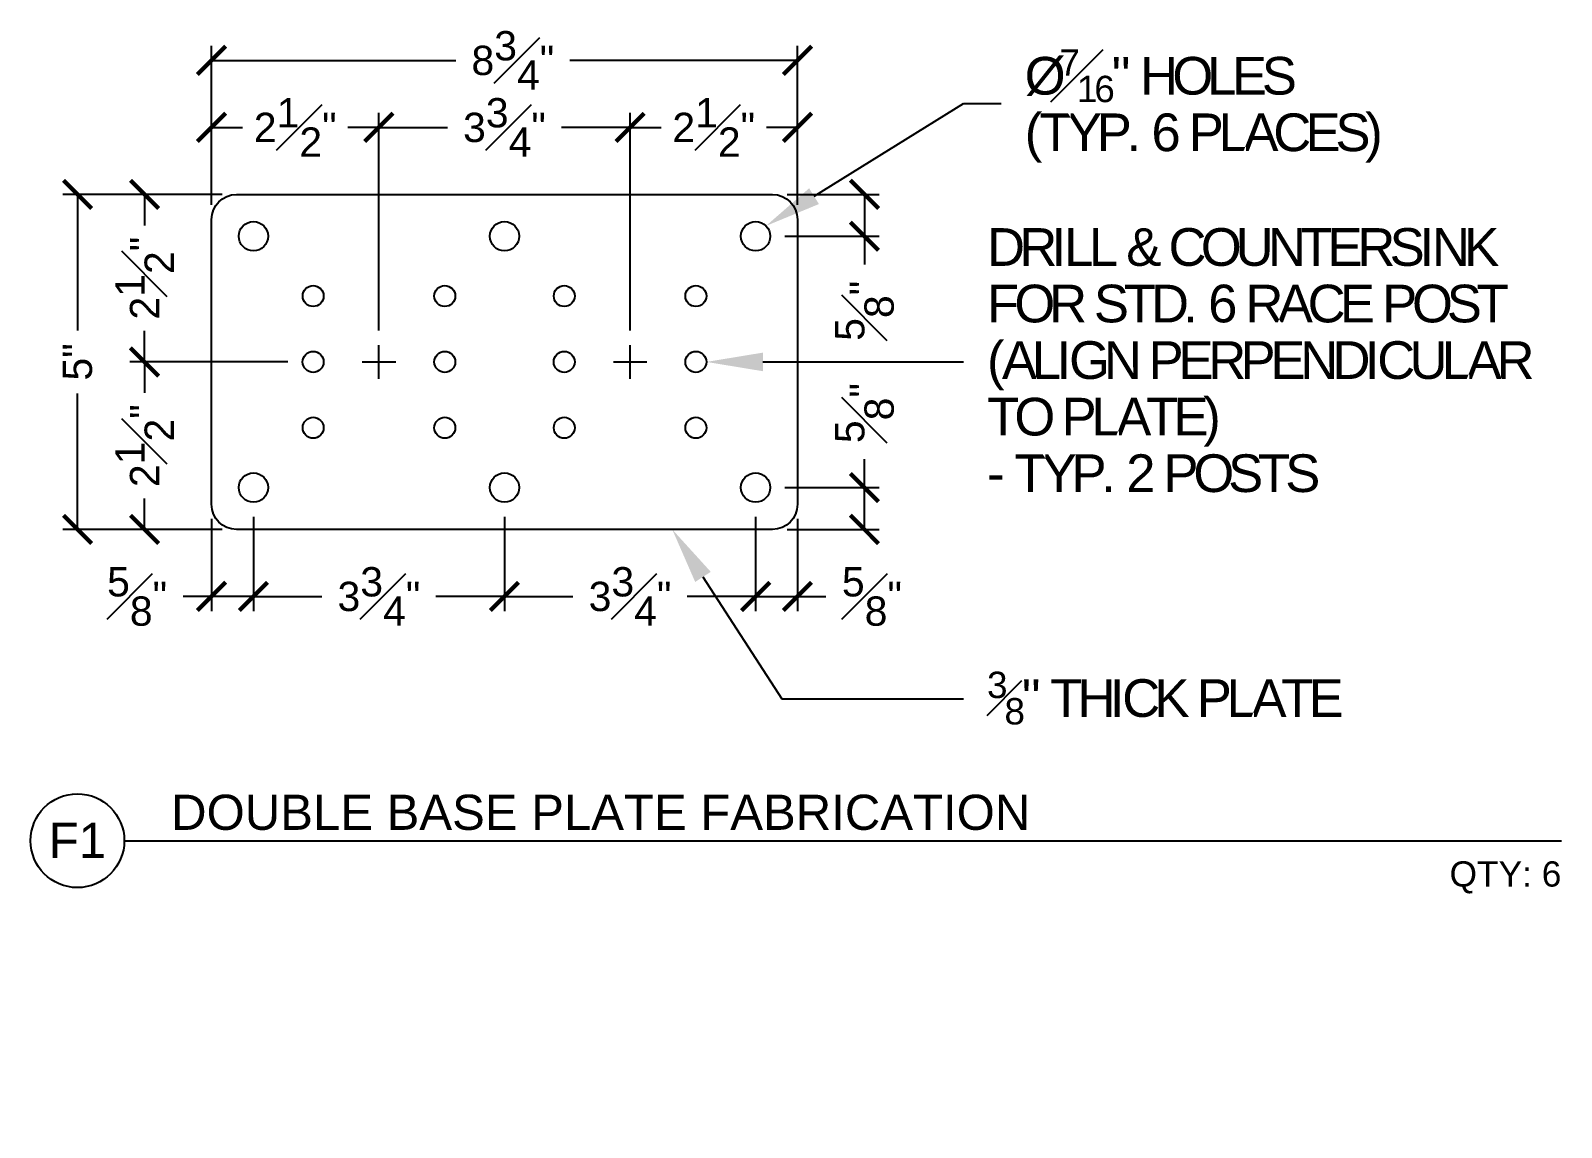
# Model space of a CAD drawing. Header units: inches. Extents: x -333 to 1223, y -450 to 45.
# Drawn here: x 355.62 to 378.48, y -102.91 to -86.54 of the extents above; entities that cross this region are included whole.
import ezdxf
from ezdxf import colors
from ezdxf.entities.mleader import LeaderData, LeaderLine
from ezdxf.enums import TextEntityAlignment as Align
from ezdxf.math import Vec2, Vec3

# ---------------------------------------------------------------- set-up
doc = ezdxf.new("R2010")
doc.units = ezdxf.units.IN
doc.header["$MEASUREMENT"] = 0
doc.layers.get('Defpoints').update_dxf_attribs({"color": 85})
for name, color, linetype in [('Detail', 251, 'Continuous'), ('Dims', 1, 'Continuous'), ('Dims @ 1', 1, 'Continuous'), ('NOTES', 7, 'Continuous'), ('TITLE-CALLOUT', 30, 'Continuous')]:
    doc.layers.add(name, color=color, linetype=linetype)
doc.styles.get("Standard").update_dxf_attribs({"font": 'arial.ttf'})
doc.dimstyles.new('Arch2', dxfattribs={"dimtxt": 3.5, "dimasz": 3.375, "dimexe": 1.75, "dimexo": 1.75, "dimgap": 1.75, "dimtad": 0, "dimdec": 4, "dimzin": 0, "dimdsep": 46, "dimlunit": 4, "dimtxsty": 'Standard', "dimblk": 'ARCHTICK', "dimcen": 0, "dimclrd": 256, "dimclre": 256, "dimclrt": 7, "dimadec": 1, "dimazin": 3, "dimtfac": 1, "dimtdec": 4, "dimtofl": 0, "dimtmove": 0, "dimatfit": 3, "dimfxl": 0.18, "dimfrac": 1, "dimtolj": 1, "dimtzin": 0, "dimlwd": -1, "dimlwe": -1, "dimarcsym": 0})

# ---------------------------------------------------------------- blocks, each defined once
blk = doc.blocks.new('*U540')
at = {"layer": 'TITLE-CALLOUT'}
blk.add_line((0, 0), (69.937, 0), dxfattribs=at)
blk.add_circle((-2.28, 0), 2.28, dxfattribs=at)
at = {"layer": 'NOTES', "flags": 8}
blk.add_attdef('VIEWNAME', text='', height=1.71, dxfattribs=at).set_placement((2.279, 0.016), align=Align.BOTTOM_LEFT)
blk.add_attdef('#', text='', height=1.71, dxfattribs=at).set_placement((-2.281, 0.016), align=Align.MIDDLE_CENTER)
blk.add_attdef('VPSCALE', text='', height=1.23, dxfattribs=at).set_placement((69.937, -1.001), align=Align.TOP_RIGHT)
blk = doc.blocks.new('_ArchTick')
at = {"color": 0, "linetype": 'ByBlock', "const_width": 0.15}
blk.add_lwpolyline([(-0.5, -0.5), (0.5, 0.5)], dxfattribs=at)
blk = doc.blocks.new('*D542')
at = {"layer": 'Defpoints', "color": 0, "transparency": 16777216}
for p in [(360.82, -87.988), (358.32, -89.363), (360.82, -91.238)]:
    blk.add_point(p, dxfattribs=at)
at = {"layer": 'Dims', "transparency": 16777216}
for p, q in [((358.32, -89.144), (358.32, -87.769)), ((360.82, -91.019), (360.82, -87.769)), ((358.32, -87.988), (358.783, -87.988)), ((360.82, -87.988), (360.357, -87.988))]:
    blk.add_line(p, q, dxfattribs=at)
at = {"layer": 'Dims', "transparency": 16777216, "xscale": 0.421875, "yscale": 0.421875, "zscale": 0.421875, "rotation": 180}
blk.add_blockref('_ArchTick', (358.32, -87.988), dxfattribs=at)
at = {"layer": 'Dims', "transparency": 16777216, "xscale": 0.421875, "yscale": 0.421875, "zscale": 0.421875}
blk.add_blockref('_ArchTick', (360.82, -87.988), dxfattribs=at)
at = {"layer": 'Dims', "color": 7, "transparency": 16777216, "insert": (359.57, -87.988), "char_height": 0.4375, "attachment_point": 5}
blk.add_mtext('\\A1;2{\\H1.000000x;\\S1#2;}"', dxfattribs=at)
blk = doc.blocks.new('*D543')
at = {"layer": 'Defpoints', "color": 0, "transparency": 16777216}
for p in [(364.57, -87.988), (360.82, -91.238), (364.57, -91.238)]:
    blk.add_point(p, dxfattribs=at)
at = {"layer": 'Dims', "transparency": 16777216}
for p, q in [((360.82, -91.019), (360.82, -87.769)), ((364.57, -91.019), (364.57, -87.769)), ((360.82, -87.988), (361.843, -87.988)), ((364.57, -87.988), (363.547, -87.988))]:
    blk.add_line(p, q, dxfattribs=at)
at = {"layer": 'Dims', "transparency": 16777216, "xscale": 0.421875, "yscale": 0.421875, "zscale": 0.421875, "rotation": 180}
blk.add_blockref('_ArchTick', (360.82, -87.988), dxfattribs=at)
at = {"layer": 'Dims', "transparency": 16777216, "xscale": 0.421875, "yscale": 0.421875, "zscale": 0.421875}
blk.add_blockref('_ArchTick', (364.57, -87.988), dxfattribs=at)
at = {"layer": 'Dims', "color": 7, "transparency": 16777216, "insert": (362.695, -87.988), "char_height": 0.4375, "attachment_point": 5}
blk.add_mtext('\\A1;3{\\H1.000000x;\\S3#4;}"', dxfattribs=at)
blk = doc.blocks.new('*D544')
at = {"layer": 'Defpoints', "color": 0, "transparency": 16777216}
for p in [(367.07, -87.988), (367.07, -89.363), (364.57, -91.238)]:
    blk.add_point(p, dxfattribs=at)
at = {"layer": 'Dims', "transparency": 16777216}
for p, q in [((364.57, -91.019), (364.57, -87.769)), ((367.07, -89.144), (367.07, -87.769)), ((364.57, -87.988), (365.033, -87.988)), ((367.07, -87.988), (366.607, -87.988))]:
    blk.add_line(p, q, dxfattribs=at)
at = {"layer": 'Dims', "transparency": 16777216, "xscale": 0.421875, "yscale": 0.421875, "zscale": 0.421875, "rotation": 180}
blk.add_blockref('_ArchTick', (364.57, -87.988), dxfattribs=at)
at = {"layer": 'Dims', "transparency": 16777216, "xscale": 0.421875, "yscale": 0.421875, "zscale": 0.421875}
blk.add_blockref('_ArchTick', (367.07, -87.988), dxfattribs=at)
at = {"layer": 'Dims', "color": 7, "transparency": 16777216, "insert": (365.82, -87.988), "char_height": 0.4375, "attachment_point": 5}
blk.add_mtext('\\A1;2{\\H1.000000x;\\S1#2;}"', dxfattribs=at)
blk = doc.blocks.new('*D545')
at = {"layer": 'Defpoints', "color": 0, "transparency": 16777216}
for p in [(367.07, -86.988), (358.32, -89.363), (367.07, -89.363)]:
    blk.add_point(p, dxfattribs=at)
at = {"layer": 'Dims', "transparency": 16777216}
for p, q in [((358.32, -89.144), (358.32, -86.769)), ((367.07, -89.144), (367.07, -86.769)), ((358.32, -86.988), (361.968, -86.988)), ((367.07, -86.988), (363.673, -86.988))]:
    blk.add_line(p, q, dxfattribs=at)
at = {"layer": 'Dims', "transparency": 16777216, "xscale": 0.421875, "yscale": 0.421875, "zscale": 0.421875, "rotation": 180}
blk.add_blockref('_ArchTick', (358.32, -86.988), dxfattribs=at)
at = {"layer": 'Dims', "transparency": 16777216, "xscale": 0.421875, "yscale": 0.421875, "zscale": 0.421875}
blk.add_blockref('_ArchTick', (367.07, -86.988), dxfattribs=at)
at = {"layer": 'Dims', "color": 7, "transparency": 16777216, "insert": (362.82, -86.988), "char_height": 0.4375, "attachment_point": 5}
blk.add_mtext('\\A1;8{\\H1.000000x;\\S3#4;}"', dxfattribs=at)
blk = doc.blocks.new('*D546')
at = {"layer": 'Defpoints', "color": 0, "transparency": 16777216}
for p in [(357.32, -91.488), (359.681, -91.488), (358.695, -93.988)]:
    blk.add_point(p, dxfattribs=at)
at = {"layer": 'Dims', "transparency": 16777216}
for p, q in [((359.462, -91.488), (357.102, -91.488)), ((357.32, -91.488), (357.32, -91.951)), ((357.32, -93.988), (357.32, -93.525)), ((358.477, -93.988), (357.102, -93.988))]:
    blk.add_line(p, q, dxfattribs=at)
at = {"layer": 'Dims', "transparency": 16777216, "xscale": 0.421875, "yscale": 0.421875, "zscale": 0.421875}
for p, rotation in [((357.32, -91.488), 90), ((357.32, -93.988), 270)]:
    blk.add_blockref('_ArchTick', p, dxfattribs=dict(at, rotation=rotation))
at = {"layer": 'Dims', "color": 7, "transparency": 16777216, "insert": (357.32, -92.738), "char_height": 0.4375, "attachment_point": 5, "rotation": 90}
blk.add_mtext('\\A1;2{\\H1.000000x;\\S1#2;}"', dxfattribs=at)
blk = doc.blocks.new('*D547')
at = {"layer": 'Defpoints', "color": 0, "transparency": 16777216}
for p in [(357.32, -88.988), (358.695, -88.988), (359.681, -91.488)]:
    blk.add_point(p, dxfattribs=at)
at = {"layer": 'Dims', "transparency": 16777216}
for p, q in [((358.477, -88.988), (357.102, -88.988)), ((357.32, -88.988), (357.32, -89.451)), ((357.32, -91.488), (357.32, -91.025)), ((359.462, -91.488), (357.102, -91.488))]:
    blk.add_line(p, q, dxfattribs=at)
at = {"layer": 'Dims', "transparency": 16777216, "xscale": 0.421875, "yscale": 0.421875, "zscale": 0.421875}
for p, rotation in [((357.32, -88.988), 90), ((357.32, -91.488), 270)]:
    blk.add_blockref('_ArchTick', p, dxfattribs=dict(at, rotation=rotation))
at = {"layer": 'Dims', "color": 7, "transparency": 16777216, "insert": (357.32, -90.238), "char_height": 0.4375, "attachment_point": 5, "rotation": 90}
blk.add_mtext('\\A1;2{\\H1.000000x;\\S1#2;}"', dxfattribs=at)
blk = doc.blocks.new('*D541')
at = {"layer": 'Defpoints', "color": 0, "transparency": 16777216}
for p in [(358.695, -88.988), (356.32, -93.988), (358.695, -93.988)]:
    blk.add_point(p, dxfattribs=at)
at = {"layer": 'Dims', "transparency": 16777216}
for p, q in [((358.477, -88.988), (356.102, -88.988)), ((356.32, -88.988), (356.32, -91.018)), ((356.32, -93.988), (356.32, -91.958)), ((358.477, -93.988), (356.102, -93.988))]:
    blk.add_line(p, q, dxfattribs=at)
at = {"layer": 'Dims', "transparency": 16777216, "xscale": 0.421875, "yscale": 0.421875, "zscale": 0.421875}
for p, rotation in [((356.32, -88.988), 90), ((356.32, -93.988), 270)]:
    blk.add_blockref('_ArchTick', p, dxfattribs=dict(at, rotation=rotation))
at = {"layer": 'Dims', "color": 7, "transparency": 16777216, "insert": (356.32, -91.488), "char_height": 0.4375, "attachment_point": 5, "rotation": 90}
blk.add_mtext('\\A1;5"', dxfattribs=at)
blk = doc.blocks.new('*D548')
at = {"layer": 'Defpoints', "color": 0, "transparency": 16777216}
for p in [(358.32, -93.613), (358.945, -93.582), (358.945, -94.988)]:
    blk.add_point(p, dxfattribs=at)
at = {"layer": 'Dims', "transparency": 16777216}
for p, q in [((358.32, -93.832), (358.32, -95.207)), ((358.945, -93.801), (358.945, -95.207)), ((358.32, -94.988), (357.898, -94.988)), ((358.945, -94.988), (358.32, -94.988))]:
    blk.add_line(p, q, dxfattribs=at)
at = {"layer": 'Dims', "transparency": 16777216, "xscale": 0.421875, "yscale": 0.421875, "zscale": 0.421875, "rotation": 180}
blk.add_blockref('_ArchTick', (358.32, -94.988), dxfattribs=at)
at = {"layer": 'Dims', "transparency": 16777216, "xscale": 0.421875, "yscale": 0.421875, "zscale": 0.421875}
blk.add_blockref('_ArchTick', (358.945, -94.988), dxfattribs=at)
at = {"layer": 'Dims', "color": 7, "transparency": 16777216, "insert": (357.209, -94.988), "char_height": 0.4375, "attachment_point": 5}
blk.add_mtext('\\A1;{\\H1.000000x;\\S5#8;}"', dxfattribs=at)
blk = doc.blocks.new('*D549')
at = {"layer": 'Defpoints', "color": 0, "transparency": 16777216}
for p in [(358.945, -93.582), (362.695, -93.582), (362.695, -94.988)]:
    blk.add_point(p, dxfattribs=at)
at = {"layer": 'Dims', "transparency": 16777216}
for p, q in [((358.945, -93.801), (358.945, -95.207)), ((362.695, -93.801), (362.695, -95.207)), ((358.945, -94.988), (359.968, -94.988)), ((362.695, -94.988), (361.672, -94.988))]:
    blk.add_line(p, q, dxfattribs=at)
at = {"layer": 'Dims', "transparency": 16777216, "xscale": 0.421875, "yscale": 0.421875, "zscale": 0.421875, "rotation": 180}
blk.add_blockref('_ArchTick', (358.945, -94.988), dxfattribs=at)
at = {"layer": 'Dims', "transparency": 16777216, "xscale": 0.421875, "yscale": 0.421875, "zscale": 0.421875}
blk.add_blockref('_ArchTick', (362.695, -94.988), dxfattribs=at)
at = {"layer": 'Dims', "color": 7, "transparency": 16777216, "insert": (360.82, -94.988), "char_height": 0.4375, "attachment_point": 5}
blk.add_mtext('\\A1;3{\\H1.000000x;\\S3#4;}"', dxfattribs=at)
blk = doc.blocks.new('*D550')
at = {"layer": 'Defpoints', "color": 0, "transparency": 16777216}
for p in [(362.695, -93.582), (366.445, -93.582), (366.445, -94.988)]:
    blk.add_point(p, dxfattribs=at)
at = {"layer": 'Dims', "transparency": 16777216}
for p, q in [((362.695, -93.801), (362.695, -95.207)), ((366.445, -93.801), (366.445, -95.207)), ((362.695, -94.988), (363.718, -94.988)), ((366.445, -94.988), (365.422, -94.988))]:
    blk.add_line(p, q, dxfattribs=at)
at = {"layer": 'Dims', "transparency": 16777216, "xscale": 0.421875, "yscale": 0.421875, "zscale": 0.421875, "rotation": 180}
blk.add_blockref('_ArchTick', (362.695, -94.988), dxfattribs=at)
at = {"layer": 'Dims', "transparency": 16777216, "xscale": 0.421875, "yscale": 0.421875, "zscale": 0.421875}
blk.add_blockref('_ArchTick', (366.445, -94.988), dxfattribs=at)
at = {"layer": 'Dims', "color": 7, "transparency": 16777216, "insert": (364.57, -94.988), "char_height": 0.4375, "attachment_point": 5}
blk.add_mtext('\\A1;3{\\H1.000000x;\\S3#4;}"', dxfattribs=at)
blk = doc.blocks.new('*D551')
at = {"layer": 'Defpoints', "color": 0, "transparency": 16777216}
for p in [(366.445, -93.582), (367.07, -93.613), (367.07, -94.988)]:
    blk.add_point(p, dxfattribs=at)
at = {"layer": 'Dims', "transparency": 16777216}
for p, q in [((366.445, -93.801), (366.445, -95.207)), ((367.07, -93.832), (367.07, -95.207)), ((366.445, -94.988), (367.07, -94.988)), ((367.07, -94.988), (367.492, -94.988))]:
    blk.add_line(p, q, dxfattribs=at)
at = {"layer": 'Dims', "transparency": 16777216, "xscale": 0.421875, "yscale": 0.421875, "zscale": 0.421875, "rotation": 180}
blk.add_blockref('_ArchTick', (366.445, -94.988), dxfattribs=at)
at = {"layer": 'Dims', "transparency": 16777216, "xscale": 0.421875, "yscale": 0.421875, "zscale": 0.421875}
blk.add_blockref('_ArchTick', (367.07, -94.988), dxfattribs=at)
at = {"layer": 'Dims', "color": 7, "transparency": 16777216, "insert": (368.182, -94.988), "char_height": 0.4375, "attachment_point": 5}
blk.add_mtext('\\A1;{\\H1.000000x;\\S5#8;}"', dxfattribs=at)
blk = doc.blocks.new('*D552')
at = {"layer": 'Defpoints', "color": 0, "transparency": 16777216}
for p in [(366.664, -93.363), (368.07, -93.363), (366.695, -93.988)]:
    blk.add_point(p, dxfattribs=at)
at = {"layer": 'Dims', "transparency": 16777216}
for p, q in [((368.07, -93.363), (368.07, -92.941)), ((366.883, -93.363), (368.289, -93.363)), ((368.07, -93.988), (368.07, -93.363)), ((366.914, -93.988), (368.289, -93.988))]:
    blk.add_line(p, q, dxfattribs=at)
at = {"layer": 'Dims', "transparency": 16777216, "xscale": 0.421875, "yscale": 0.421875, "zscale": 0.421875}
for p, rotation in [((368.07, -93.363), 90), ((368.07, -93.988), 270)]:
    blk.add_blockref('_ArchTick', p, dxfattribs=dict(at, rotation=rotation))
at = {"layer": 'Dims', "color": 7, "transparency": 16777216, "insert": (368.07, -92.252), "char_height": 0.4375, "attachment_point": 5, "rotation": 90}
blk.add_mtext('\\A1;{\\H1.000000x;\\S5#8;}"', dxfattribs=at)
blk = doc.blocks.new('*D553')
at = {"layer": 'Defpoints', "color": 0, "transparency": 16777216}
for p in [(366.695, -88.988), (366.664, -89.613), (368.07, -89.613)]:
    blk.add_point(p, dxfattribs=at)
at = {"layer": 'Dims', "transparency": 16777216}
for p, q in [((366.914, -88.988), (368.289, -88.988)), ((368.07, -88.988), (368.07, -89.613)), ((366.883, -89.613), (368.289, -89.613)), ((368.07, -89.613), (368.07, -90.035))]:
    blk.add_line(p, q, dxfattribs=at)
at = {"layer": 'Dims', "transparency": 16777216, "xscale": 0.421875, "yscale": 0.421875, "zscale": 0.421875}
for p, rotation in [((368.07, -88.988), 90), ((368.07, -89.613), 270)]:
    blk.add_blockref('_ArchTick', p, dxfattribs=dict(at, rotation=rotation))
at = {"layer": 'Dims', "color": 7, "transparency": 16777216, "insert": (368.07, -90.725), "char_height": 0.4375, "attachment_point": 5, "rotation": 90}
blk.add_mtext('\\A1;{\\H1.000000x;\\S5#8;}"', dxfattribs=at)

msp = doc.modelspace()

# ---------------------------------------------------------------- linework, layer by layer
at = {"layer": 'Detail'}
msp.add_lwpolyline([(358.69536, -88.98803), (366.69536, -88.98803, -0.41421356), (367.07036, -89.36303), (367.07036, -93.61303, -0.41421356), (366.69536, -93.98803), (358.69536, -93.98803, -0.41421356), (358.32036, -93.61303), (358.32036, -89.36303, -0.41421356)], format="xyb", close=True, dxfattribs=at)
for centre, radius in [((358.94536, -89.61303), 0.21875), ((362.69536, -89.61303), 0.21875), ((366.44536, -89.61303), 0.21875), ((359.83749, -90.50515), 0.15625), ((361.80323, -90.50515), 0.15625), ((363.58749, -90.50515), 0.15625), ((365.55323, -90.50515), 0.15625), ((359.83729, -91.48803), 0.15625), ((361.80343, -91.48803), 0.15625), ((363.58729, -91.48803), 0.15625), ((365.55343, -91.48803), 0.15625), ((359.83749, -92.4709), 0.15625), ((361.80343, -92.4711), 0.15625), ((363.58749, -92.4709), 0.15625), ((365.55343, -92.4711), 0.15625), ((358.94536, -93.36303), 0.21875), ((362.69536, -93.36303), 0.21875), ((366.44536, -93.36303), 0.21875)]:
    msp.add_circle(centre, radius, dxfattribs=at)
at = {"layer": 'Dims'}
for p, q in [((360.82036, -91.73803), (360.82036, -91.23803)), ((364.57036, -91.73803), (364.57036, -91.23803)), ((360.57036, -91.48803), (361.07036, -91.48803)), ((364.32036, -91.48803), (364.82036, -91.48803))]:
    msp.add_line(p, q, dxfattribs=at)

# ---------------------------------------------------------------- block references
at = {"layer": 'Dims @ 1', "xscale": 0.3068448255955564, "yscale": 0.3068448255955564, "zscale": 0.3068448255955564}
msp.add_blockref('*U540', (357.01767, -98.63371), dxfattribs=at).add_auto_attribs({'#': 'F1', 'VIEWNAME': 'DOUBLE BASE PLATE FABRICATION', 'VPSCALE': 'QTY: 6'})

# ---------------------------------------------------------------- dimensions: what is measured, and where the dimension line sits
at = {"layer": 'Dims'}
for base, p1, p2, picture, middle in [((367.07036, -86.98803), (358.32036, -89.36303), (367.07036, -89.36303), '*D545', (362.82036, -86.98803)), ((358.94536, -94.98803), (358.32036, -93.61303), (358.94536, -93.58178), '*D548', (357.20886, -94.98803))]:
    dim = msp.add_linear_dim(base=base, p1=p1, p2=p2, dimstyle='Arch2', override={"dimscale": 0.125}, dxfattribs=at)
    dim.commit()
    dim.dimension.update_dxf_attribs({"geometry": picture, "text_midpoint": middle, "dimtype": 160})
for base, p1, p2, picture, middle in [((364.57036, -87.98803), (360.82036, -91.23803), (364.57036, -91.23803), '*D543', (362.69536, -87.98803)), ((360.82036, -87.98803), (358.32036, -89.36303), (360.82036, -91.23803), '*D542', (359.57036, -87.98803)), ((367.07036, -87.98803), (364.57036, -91.23803), (367.07036, -89.36303), '*D544', (365.82036, -87.98803)), ((362.69536, -94.98803), (358.94536, -93.58178), (362.69536, -93.58178), '*D549', (360.82036, -94.98803)), ((366.44536, -94.98803), (362.69536, -93.58178), (366.44536, -93.58178), '*D550', (364.57036, -94.98803)), ((367.07036, -94.98803), (366.44536, -93.58178), (367.07036, -93.61303), '*D551', (368.18186, -94.98803))]:
    dim = msp.add_linear_dim(base=base, p1=p1, p2=p2, dimstyle='Arch2', override={"dimscale": 0.125}, dxfattribs=at)
    dim.commit()
    dim.dimension.update_dxf_attribs({"geometry": picture, "text_midpoint": middle})
dim = msp.add_linear_dim(base=(356.32036, -93.98803), p1=(358.69536, -88.98803), p2=(358.69536, -93.98803), angle=90, dimstyle='Arch2', override={"dimscale": 0.125}, dxfattribs=at)
dim.commit()
dim.dimension.update_dxf_attribs({"geometry": '*D541', "text_midpoint": (356.32036, -91.48803), "dimtype": 160})
for base, p1, p2, picture, middle in [((357.32036, -88.98803), (359.68104, -91.48803), (358.69536, -88.98803), '*D547', (357.32036, -90.23803)), ((368.07036, -89.61303), (366.69536, -88.98803), (366.66411, -89.61303), '*D553', (368.07036, -90.72453)), ((357.32036, -91.48803), (358.69536, -93.98803), (359.68104, -91.48803), '*D546', (357.32036, -92.73803)), ((368.07036, -93.36303), (366.69536, -93.98803), (366.66411, -93.36303), '*D552', (368.07036, -92.25153))]:
    dim = msp.add_linear_dim(base=base, p1=p1, p2=p2, angle=90, dimstyle='Arch2', override={"dimscale": 0.125}, dxfattribs=at)
    dim.commit()
    dim.dimension.update_dxf_attribs({"geometry": picture, "text_midpoint": middle})

# ---------------------------------------------------------------- leaders
ml = msp.add_multileader_mtext('Standard', dxfattribs=at)
ml.set_content('\\A1;{\\T0.85;\\C7;%%C\\H0.7x;\\S7#16;\\H1.4286x;" HOLES\\P(TYP. 6 PLACES)}', color=256)
ml.set_leader_properties(color=256)
ml.build(insert=Vec2(0, 0))
ml.multileader.update_dxf_attribs({"text_left_attachment_type": 2, "text_right_attachment_type": 2, "dogleg_length": 1.125, "arrow_head_size": 0.84375, "scale": 0.5})
ctx = ml.context
ctx.base_point, ctx.scale, ctx.char_height, ctx.arrow_head_size, ctx.landing_gap_size, ctx.plane_origin = Vec3(370.11189, -87.63275), 0.5, 0.5625, 0.84375, 0.35156, Vec3(317.6401, -69.84022)
ctx.left_attachment, ctx.right_attachment = 2, 2
notes = []
notes.append((ctx, [(0, (1, 1, 0), (369.54939, -87.63275), (1, 0), 0.5625, [(0, [(366.60004, -89.45835)], 0, [])])]))
ctx.mtext.insert, ctx.mtext.line_spacing_factor, ctx.mtext.flow_direction = Vec3(370.46345, -86.82381), 0.9, 5
ml = msp.add_multileader_mtext('Standard', dxfattribs=at)
ml.set_content('\\A1;{\\T0.85;\\C7;DRILL & COUNTERSINK\\PFOR STD. 6 RACE POST\\P(ALIGN PERPENDICULAR\\PTO PLATE)\\P- TYP. 2 POSTS}', color=256)
ml.set_leader_properties(color=256)
ml.build(insert=Vec2(0, 0))
ml.multileader.update_dxf_attribs({"text_left_attachment_type": 2, "text_right_attachment_type": 2, "dogleg_length": 1.125, "arrow_head_size": 0.84375, "scale": 0.5})
ctx = ml.context
ctx.base_point, ctx.scale, ctx.char_height, ctx.arrow_head_size, ctx.landing_gap_size, ctx.plane_origin = Vec3(369.54939, -91.48803), 0.5, 0.5625, 0.84375, 0.35156, Vec3(325.88368, -73.99008)
ctx.left_attachment, ctx.right_attachment = 2, 2
notes.append((ctx, [(0, (1, 1, 0), (368.98689, -91.48803), (1, 0), 0.5625, [(0, [(365.70968, -91.48803)], 0, [])])]))
ctx.mtext.insert, ctx.mtext.line_spacing_factor, ctx.mtext.flow_direction = Vec3(369.90095, -89.49171), 0.9, 5
ml = msp.add_multileader_mtext('Standard', dxfattribs=at)
ml.set_content('\\A1;{\\H0.7x;\\T0.85;\\C7;\\S3#8;\\H1.4286x;" THICK PLATE}', color=256)
ml.set_leader_properties(color=256)
ml.build(insert=Vec2(0, 0))
ml.multileader.update_dxf_attribs({"text_left_attachment_type": 2, "text_right_attachment_type": 2, "dogleg_length": 1.125, "arrow_head_size": 0.84375, "scale": 0.5})
ctx = ml.context
ctx.base_point, ctx.scale, ctx.char_height, ctx.arrow_head_size, ctx.landing_gap_size, ctx.plane_origin = Vec3(369.54939, -96.51803), 0.5, 0.5625, 0.84375, 0.35156, Vec3(325.37422, -78.5982)
ctx.left_attachment, ctx.right_attachment = 2, 2
notes.append((ctx, [(0, (1, 1, 0), (366.83872, -96.51803), (1, 0), 2.71067, [(0, [(365.20021, -93.98803)], 0, [])])]))
ctx.mtext.insert, ctx.mtext.line_spacing_factor, ctx.mtext.flow_direction = Vec3(369.90095, -96.11102), 0.9, 5
for ctx, leaders in notes:
    for number, flags, end, landing, length, lines in leaders:
        leader = LeaderData()
        leader.index, (leader.has_last_leader_line, leader.has_dogleg_vector, leader.attachment_direction) = number, flags
        leader.last_leader_point, leader.dogleg_vector, leader.dogleg_length = Vec3(end), Vec3(landing), length
        for number, points, colour, breaks in lines:
            line = LeaderLine()
            line.index, line.vertices, line.color, line.breaks = number, Vec3.list(points), colors.encode_raw_color(colour), breaks
            leader.lines.append(line)
        ctx.leaders.append(leader)

doc.saveas('drawing.dxf')
